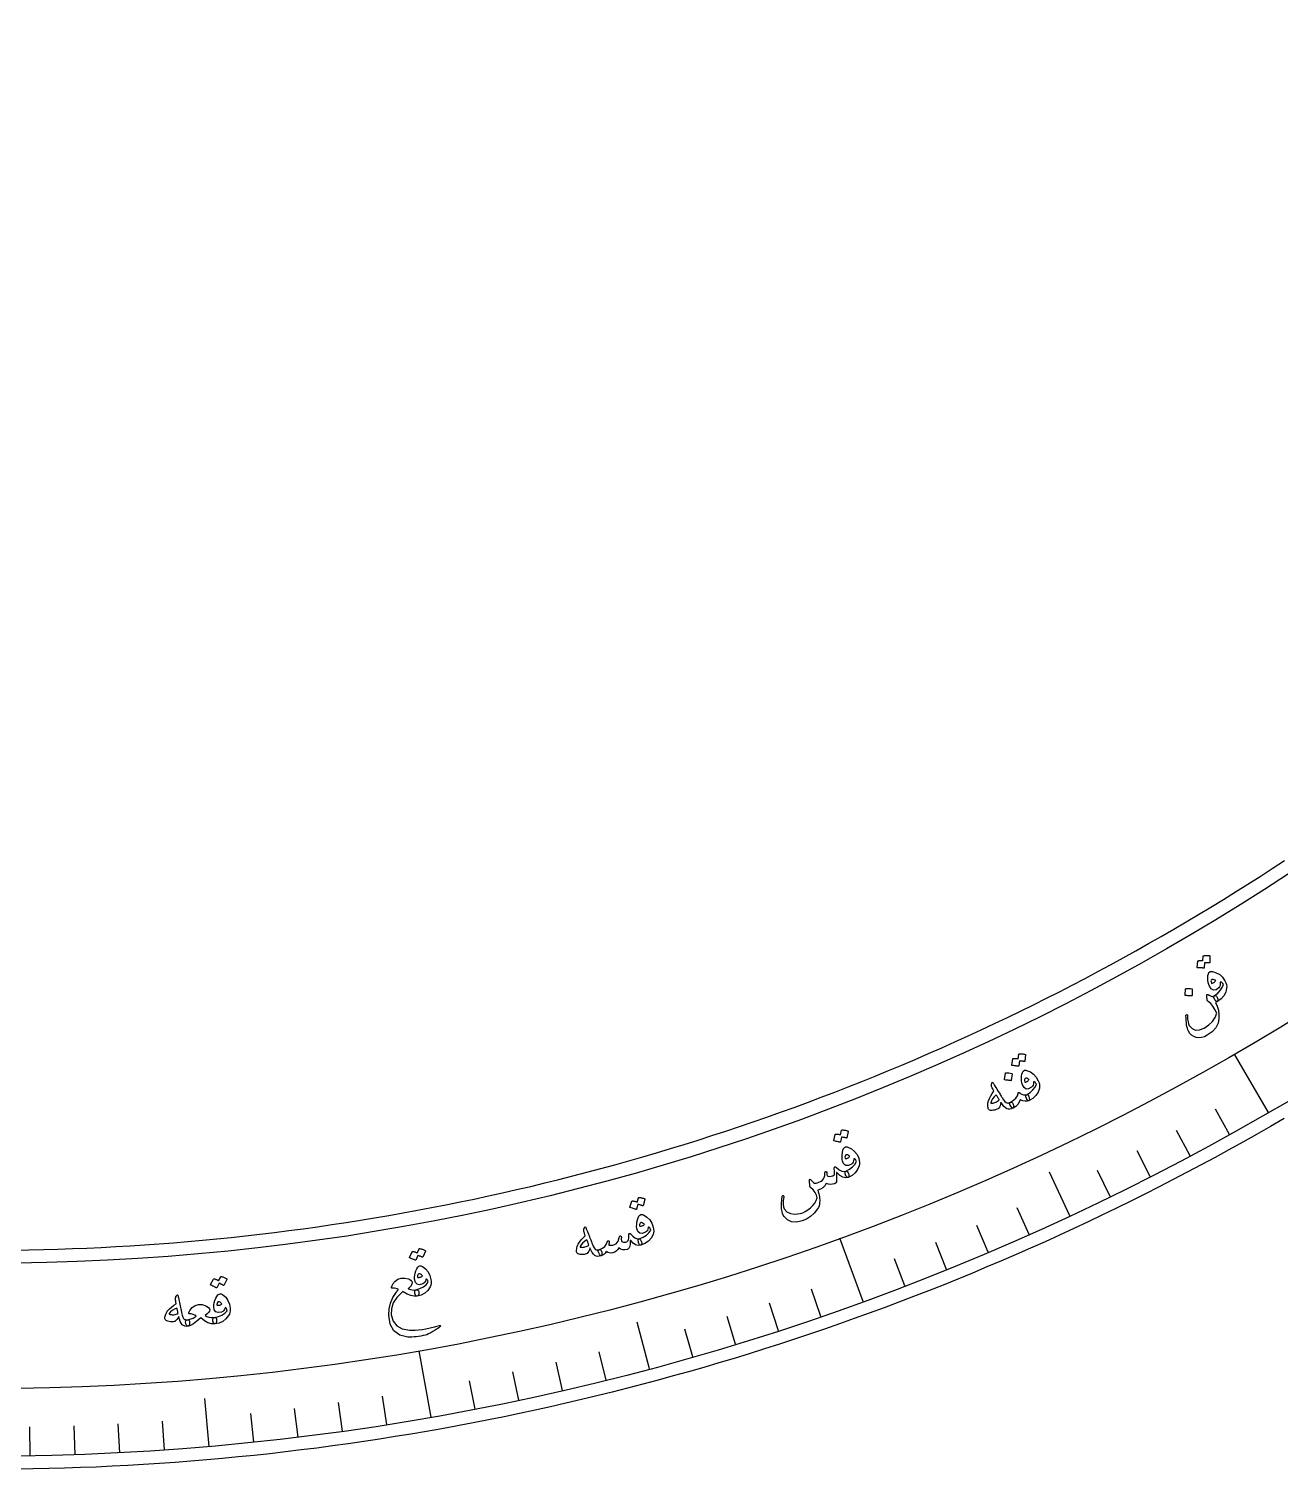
# Model space of a CAD drawing. Header units: millimetres. Extents: x -150 to 150, y -150 to 184.
# Drawn here: x 2.5 to 75.3, y -150 to -66.2 of the extents above; entities that cross this region are included whole.
import ezdxf

# ---------------------------------------------------------------- set-up
doc = ezdxf.new("R2010")
doc.units = ezdxf.units.MM
for name, color, linetype in [('CUT_INNER', 6, 'Continuous'), ('CUT_OUTER', 1, 'Continuous'), ('ENGRAVE', 7, 'Continuous'), ('ENGRAVE_FINE', 8, 'Continuous'), ('TEXT', 5, 'Continuous')]:
    doc.layers.add(name, color=color, linetype=linetype)

msp = doc.modelspace()

# ---------------------------------------------------------------- linework, layer by layer
at = {"layer": 'CUT_INNER'}
msp.add_lwpolyline([(1.6843, -137.2397), (2.5263, -137.2267), (3.3683, -137.2087), (4.2101, -137.1854), (5.0518, -137.157), (5.8933, -137.1234), (6.7345, -137.0847), (7.5755, -137.0408), (8.4163, -136.9917), (9.2567, -136.9375), (10.0967, -136.8781), (10.9364, -136.8136), (11.7757, -136.7439), (12.6145, -136.6691), (13.4529, -136.5891), (14.2907, -136.504), (15.128, -136.4137), (15.9647, -136.3183), (16.8009, -136.2178), (17.6364, -136.1122), (18.4712, -136.0014), (19.3053, -135.8855), (20.1388, -135.7645), (20.9714, -135.6384), (21.8033, -135.5071), (22.6343, -135.3708), (23.4645, -135.2294), (24.2938, -135.0828), (25.1222, -134.9312), (25.9497, -134.7745), (26.7761, -134.6128), (27.6016, -134.446), (28.426, -134.2741), (29.2494, -134.0971), (30.0716, -133.9151), (30.8928, -133.7281), (31.7127, -133.536), (32.5315, -133.3389), (33.349, -133.1368), (34.1653, -132.9297), (34.9803, -132.7175), (35.794, -132.5004), (36.6063, -132.2783), (37.4173, -132.0512), (38.2268, -131.8191), (39.0349, -131.5821), (39.8416, -131.3401), (40.6467, -131.0931), (41.4503, -130.8413), (42.2524, -130.5845), (43.0528, -130.3227), (43.8517, -130.0561), (44.6488, -129.7846), (45.4443, -129.5082), (46.2381, -129.2269), (47.0302, -128.9408), (47.8205, -128.6498), (48.6089, -128.3539), (49.3956, -128.0533), (50.1804, -127.7478), (50.9633, -127.4375), (51.7443, -127.1224), (52.5233, -126.8025), (53.3004, -126.4778), (54.0754, -126.1484), (54.8484, -125.8142), (55.6194, -125.4753), (56.3882, -125.1317), (57.155, -124.7833), (57.9195, -124.4303), (58.6819, -124.0725), (59.4421, -123.7101), (60.2001, -123.3431), (60.9558, -122.9714), (61.7092, -122.595), (62.4602, -122.2141), (63.2089, -121.8285), (63.9553, -121.4384), (64.6992, -121.0437), (65.4407, -120.6444), (66.1797, -120.2406), (66.9163, -119.8323), (67.6503, -119.4194), (68.3817, -119.0021), (69.1106, -118.5803), (69.8369, -118.154), (70.5606, -117.7233), (71.2816, -117.2881), (71.9999, -116.8485), (72.7155, -116.4045), (73.4284, -115.9562), (74.1385, -115.5034), (74.8459, -115.0463), (75.5504, -114.5849)], dxfattribs=at)
at = {"layer": 'CUT_OUTER'}
msp.add_lwpolyline([(75.5308, -129.5959), (74.7342, -130.0569), (73.9347, -130.513), (73.1325, -130.9642), (72.3276, -131.4105), (71.5199, -131.8518), (70.7095, -132.2882), (69.8965, -132.7196), (69.0808, -133.1459), (68.2625, -133.5673), (67.4417, -133.9836), (66.6183, -134.3949), (65.7924, -134.8012), (64.9641, -135.2023), (64.1333, -135.5984), (63.3, -135.9894), (62.4644, -136.3752), (61.6265, -136.7559), (60.7862, -137.1315), (59.9436, -137.5019), (59.0988, -137.8671), (58.2518, -138.2271), (57.4025, -138.5819), (56.5511, -138.9315), (55.6976, -139.2759), (54.8419, -139.615), (53.9843, -139.9489), (53.1245, -140.2775), (52.2628, -140.6009), (51.3991, -140.9189), (50.5335, -141.2316), (49.6659, -141.539), (48.7965, -141.8411), (47.9253, -142.1378), (47.0523, -142.4292), (46.1774, -142.7153), (45.3009, -142.9959), (44.4226, -143.2712), (43.5427, -143.5411), (42.6611, -143.8055), (41.778, -144.0646), (40.8932, -144.3182), (40.0069, -144.5664), (39.1191, -144.8092), (38.2298, -145.0465), (37.3391, -145.2783), (36.447, -145.5047), (35.5535, -145.7256), (34.6587, -145.941), (33.7626, -146.1509), (32.8652, -146.3553), (31.9665, -146.5542), (31.0667, -146.7476), (30.1657, -146.9355), (29.2635, -147.1178), (28.3603, -147.2946), (27.456, -147.4658), (26.5506, -147.6315), (25.6443, -147.7916), (24.737, -147.9462), (23.8287, -148.0952), (22.9196, -148.2386), (22.0096, -148.3765), (21.0987, -148.5087), (20.1871, -148.6354), (19.2747, -148.7565), (18.3616, -148.8719), (17.4478, -148.9818), (16.5333, -149.086), (15.6182, -149.1847), (14.7026, -149.2777), (13.7863, -149.3651), (12.8696, -149.4469), (11.9524, -149.523), (11.0347, -149.5936), (10.1166, -149.6585), (9.1981, -149.7177), (8.2793, -149.7713), (7.3602, -149.8193), (6.4407, -149.8617), (5.5211, -149.8984), (4.6012, -149.9294), (3.6812, -149.9548), (2.761, -149.9746), (1.8407, -149.9887)], dxfattribs=at)
at = {"layer": 'ENGRAVE'}
for points in [[(74.6175, -129.2413), (72.654, -125.8404)], [(63.0694, -135.2528), (61.884, -132.7106)], [(51.0414, -140.235), (49.6983, -136.5449)], [(38.6249, -144.1499), (37.8989, -141.4405)], [(25.9144, -146.9678), (25.2325, -143.1004)], [(13.0067, -148.6671), (12.7622, -145.8728)]]:
    msp.add_lwpolyline(points, dxfattribs=at)
for radius in [149.235, 145.308, 138.015]:
    msp.add_circle((0, 0), radius, dxfattribs=at)
at = {"layer": 'ENGRAVE_FINE'}
for points in [[(72.3506, -130.5239), (71.5346, -129.0519)], [(70.0616, -131.7667), (69.2715, -130.2807)], [(67.7513, -132.9694), (66.9872, -131.4698)], [(65.4203, -134.1315), (64.6825, -132.6189)], [(60.6993, -136.333), (60.0148, -134.7955)], [(58.3108, -137.3715), (57.6532, -135.8223)], [(55.9044, -138.3683), (55.274, -136.8078)], [(53.481, -139.3229), (52.8779, -137.7517)], [(48.5862, -141.1045), (48.0382, -139.5132)], [(46.1162, -141.9309), (45.5961, -140.3303)], [(43.6321, -142.7141), (43.14, -141.1047)], [(41.1347, -143.4539), (40.6708, -141.8361)], [(36.1032, -144.8021), (35.6961, -143.1691)], [(33.5706, -145.4101), (33.192, -143.7703)], [(28.4754, -146.4931), (28.1542, -144.8411)], [(31.0277, -145.9739), (30.6778, -144.3276)], [(23.3455, -147.3977), (23.0822, -145.7354)], [(18.1872, -148.1226), (17.9821, -146.4522)], [(20.7695, -147.7827), (20.5353, -146.116)], [(7.8104, -149.0305), (7.7223, -147.3498)], [(10.4101, -148.8715), (10.2927, -147.1926)], [(15.5993, -148.4175), (15.4234, -146.7437)], [(2.6045, -149.2123), (2.5751, -147.5295)], [(5.2082, -149.1441), (5.1495, -147.4621)]]:
    msp.add_lwpolyline(points, dxfattribs=at)
at = {"layer": 'TEXT'}
for points in [[(70.8314, -120.1426), (70.8332, -120.1354), (70.8378, -120.1291), (70.8453, -120.1234), (70.8556, -120.1185), (70.8986, -120.1112), (70.9412, -120.1058), (70.9835, -120.1024), (71.0255, -120.101), (71.0676, -120.1017), (71.1101, -120.1046), (71.1529, -120.1097), (71.1962, -120.117), (71.2062, -120.1211), (71.2133, -120.1275), (71.2176, -120.1363), (71.219, -120.1473), (71.21, -120.5231), (71.2075, -120.5295), (71.2005, -120.5336), (71.1892, -120.5354), (71.1736, -120.5349), (71.1618, -120.5329), (71.1437, -120.5313), (71.1192, -120.5301), (71.0883, -120.5293), (71.0506, -120.5288), (71.0059, -120.5285), (70.9541, -120.5284), (70.8952, -120.5286), (70.8845, -120.8219), (70.882, -120.8322), (70.8749, -120.8385), (70.8631, -120.8409), (70.8465, -120.8393), (70.8322, -120.838), (70.8099, -120.8365), (70.7797, -120.8347), (70.7415, -120.8328), (70.695, -120.8309), (70.6396, -120.8292), (70.5754, -120.8279), (70.5023, -120.8268), (70.4935, -120.8246), (70.4879, -120.8206), (70.4854, -120.8148), (70.486, -120.8072), (70.5069, -120.4402), (70.5087, -120.4331), (70.5134, -120.4267), (70.5209, -120.4211), (70.5313, -120.4163), (70.5669, -120.4086), (70.6027, -120.403), (70.6384, -120.3995), (70.6742, -120.3981), (70.7099, -120.3986), (70.7454, -120.4007), (70.7807, -120.4044), (70.8157, -120.4098)], [(71.2129, -121.0523), (71.2397, -121.0414), (71.2735, -121.0361), (71.3142, -121.0365), (71.3619, -121.0424), (71.591, -121.11), (71.7889, -121.2214), (71.9555, -121.3768), (72.0906, -121.5765), (72.1435, -121.6909), (72.1781, -121.8002), (72.1944, -121.9046), (72.1924, -122.0039), (72.135, -122.2403), (72.0278, -122.448), (71.8709, -122.6268), (71.6644, -122.7764), (71.6392, -122.7841), (71.6112, -122.7795), (71.5803, -122.7626), (71.5465, -122.7335), (71.5301, -122.716), (71.515, -122.6972), (71.5013, -122.677), (71.4888, -122.6554), (71.4777, -122.6334), (71.4677, -122.6119), (71.459, -122.5909), (71.4515, -122.5704), (71.4425, -122.5325), (71.4432, -122.4999), (71.4538, -122.4725), (71.474, -122.4504), (71.6702, -122.2973), (71.8237, -122.1361), (71.9343, -121.9669), (72.0023, -121.7897), (71.9662, -121.7426), (71.9348, -121.7066), (71.9083, -121.6817), (71.8865, -121.6681), (71.8643, -121.6584), (71.8465, -121.654), (71.8331, -121.6549), (71.824, -121.6612), (71.8188, -121.6673), (71.8155, -121.6735), (71.814, -121.6798), (71.8145, -121.6863), (71.8218, -121.7782), (71.8114, -121.8586), (71.7832, -121.9275), (71.7372, -121.985), (71.5728, -122.0995), (71.4269, -122.122), (71.2998, -122.0526), (71.1915, -121.8915), (71.1499, -121.7871), (71.1205, -121.6706), (71.1035, -121.542), (71.0986, -121.4015), (71.1056, -121.274), (71.1269, -121.1734), (71.1627, -121.0995), (71.2129, -121.0523)], [(69.7996, -122.0563), (69.8015, -122.0492), (69.8063, -122.0428), (69.8139, -122.0373), (69.8244, -122.0325), (69.9112, -122.0209), (69.9976, -122.0179), (70.0836, -122.0235), (70.1692, -122.0379), (70.179, -122.0419), (70.1857, -122.0477), (70.1892, -122.0554), (70.1895, -122.0649), (70.1778, -122.4393), (70.1752, -122.4495), (70.1679, -122.4558), (70.156, -122.4581), (70.1394, -122.4564), (70.125, -122.455), (70.1026, -122.4533), (70.0722, -122.4514), (70.0339, -122.4491), (69.9871, -122.4469), (69.9314, -122.4449), (69.8669, -122.4431), (69.7935, -122.4415), (69.7831, -122.4402), (69.7763, -122.4368), (69.7732, -122.4313), (69.7737, -122.4238)], [(71.3237, -121.5127), (71.2938, -121.5439), (71.2814, -121.5873), (71.2865, -121.643), (71.309, -121.711), (71.3148, -121.7203), (71.3194, -121.7267), (71.323, -121.7301), (71.3253, -121.7306), (71.3669, -121.7181), (71.4064, -121.7013), (71.4441, -121.6801), (71.4798, -121.6546), (71.5088, -121.6281), (71.5301, -121.6018), (71.5437, -121.5759), (71.5495, -121.5503), (71.4748, -121.5161), (71.4122, -121.4984), (71.3619, -121.4973), (71.3237, -121.5127)], [(71.0319, -122.4261), (71.0322, -122.3993), (71.0405, -122.3823), (71.057, -122.3752), (71.0816, -122.3779), (71.0974, -122.3826), (71.1162, -122.3893), (71.1379, -122.3979), (71.1625, -122.4085), (71.1898, -122.4208), (71.2193, -122.4349), (71.251, -122.4508), (71.2849, -122.4683), (71.3281, -122.4835), (71.374, -122.4856), (71.4227, -122.4746), (71.474, -122.4504), (71.5109, -122.4352), (71.5451, -122.4344), (71.5767, -122.4478), (71.6057, -122.4755), (71.6292, -122.51), (71.6487, -122.5512), (71.6641, -122.5989), (71.6755, -122.6534), (71.6815, -122.7008), (71.6817, -122.7372), (71.676, -122.7624), (71.6644, -122.7764), (71.5514, -122.8423), (71.6481, -123.0645), (71.713, -123.2943), (71.746, -123.5317), (71.7469, -123.7768), (71.6907, -124.0528), (71.5577, -124.3075), (71.3478, -124.5405), (71.0611, -124.7514), (70.8984, -124.8343), (70.7374, -124.8822), (70.5781, -124.8952), (70.4207, -124.8733), (70.2765, -124.82), (70.1534, -124.7409), (70.0513, -124.6362), (69.9702, -124.5059), (69.9371, -124.4289), (69.9087, -124.3413), (69.8848, -124.243), (69.8654, -124.134), (69.8502, -124.0146), (69.8385, -123.885), (69.8303, -123.7452), (69.8257, -123.5953), (69.8262, -123.5824), (69.8292, -123.5716), (69.8347, -123.5631), (69.8427, -123.5568), (69.8551, -123.551), (69.8667, -123.548), (69.8775, -123.5479), (69.8876, -123.5507), (69.8984, -123.5575), (69.9059, -123.5681), (69.91, -123.5823), (69.9108, -123.6002), (69.9232, -123.8043), (69.9441, -123.9681), (69.9737, -124.0914), (70.0119, -124.1743), (70.1786, -124.3611), (70.3791, -124.4499), (70.6134, -124.4404), (70.8811, -124.3325), (71.1574, -124.1489), (71.3716, -123.9439), (71.5237, -123.7178), (71.6136, -123.4709), (71.5107, -123.2496), (71.3942, -123.0611), (71.2644, -122.9051), (71.1214, -122.7816), (71.0987, -122.7641), (71.0822, -122.7497), (71.0718, -122.7385), (71.0674, -122.7304)], [(60.1057, -125.8516), (60.1081, -125.8447), (60.1132, -125.8387), (60.1212, -125.8338), (60.1319, -125.8298), (60.1753, -125.8262), (60.2183, -125.8245), (60.2607, -125.8248), (60.3027, -125.8271), (60.3446, -125.8315), (60.3866, -125.8381), (60.4289, -125.8469), (60.4714, -125.8579), (60.4809, -125.8629), (60.4875, -125.8699), (60.491, -125.879), (60.4914, -125.8901), (60.4498, -126.2637), (60.4467, -126.2698), (60.4394, -126.2733), (60.428, -126.2741), (60.4124, -126.2723), (60.4009, -126.2692), (60.383, -126.266), (60.3586, -126.2627), (60.3279, -126.2592), (60.2905, -126.2554), (60.2459, -126.2513), (60.1943, -126.2467), (60.1356, -126.2417), (60.0994, -126.533), (60.0961, -126.543), (60.0885, -126.5487), (60.0764, -126.55), (60.0601, -126.5471), (60.0459, -126.5445), (60.0239, -126.541), (59.9939, -126.5367), (59.9561, -126.5314), (59.9099, -126.5254), (59.8548, -126.519), (59.791, -126.512), (59.7183, -126.5046), (59.7098, -126.5017), (59.7045, -126.4972), (59.7025, -126.4912), (59.7038, -126.4836), (59.7565, -126.1199), (59.7589, -126.113), (59.7641, -126.107), (59.7721, -126.1021), (59.7829, -126.0982), (59.8191, -126.0936), (59.8552, -126.0911), (59.8911, -126.0908), (59.9269, -126.0925), (59.9624, -126.0961), (59.9976, -126.1013), (60.0324, -126.1081), (60.0668, -126.1165)], [(59.3216, -126.9597), (59.3241, -126.9528), (59.3293, -126.9469), (59.3374, -126.942), (59.3482, -126.9381), (59.4354, -126.9337), (59.5215, -126.938), (59.6065, -126.9508), (59.6904, -126.9722), (59.6999, -126.977), (59.706, -126.9834), (59.7089, -126.9913), (59.7085, -127.0008), (59.6666, -127.3727), (59.6632, -127.3827), (59.6554, -127.3883), (59.6434, -127.3896), (59.627, -127.3866), (59.6128, -127.384), (59.5907, -127.3804), (59.5607, -127.3759), (59.5227, -127.3705), (59.4764, -127.3644), (59.4212, -127.3577), (59.3572, -127.3505), (59.2843, -127.3428), (59.2741, -127.3406), (59.2677, -127.3367), (59.265, -127.331), (59.2662, -127.3235)], [(60.4065, -126.7911), (60.4342, -126.7826), (60.4683, -126.7802), (60.5089, -126.7841), (60.5558, -126.7942), (60.7782, -126.8815), (60.9656, -127.0097), (61.1181, -127.1791), (61.2353, -127.3898), (61.278, -127.5083), (61.303, -127.6202), (61.3101, -127.7256), (61.2995, -127.8243), (61.2218, -128.0548), (61.0969, -128.2524), (60.925, -128.4169), (60.7062, -128.548), (60.6805, -128.5535), (60.653, -128.5464), (60.6237, -128.5269), (60.5926, -128.4949), (60.5778, -128.4761), (60.5644, -128.4561), (60.5524, -128.4347), (60.5419, -128.4122), (60.5327, -128.3892), (60.5247, -128.3669), (60.5178, -128.3453), (60.5121, -128.3242), (60.5064, -128.2857), (60.51, -128.2533), (60.5229, -128.2269), (60.545, -128.2066), (60.7538, -128.0712), (60.9207, -127.924), (61.0457, -127.765), (61.1288, -127.5944), (61.0969, -127.5443), (61.0688, -127.5057), (61.0445, -127.4787), (61.024, -127.4632), (61.0028, -127.4516), (60.9854, -127.4456), (60.9719, -127.4454), (60.9623, -127.4509), (60.9566, -127.4565), (60.9528, -127.4624), (60.9508, -127.4686), (60.9507, -127.475), (60.95, -127.5672), (60.9326, -127.6464), (60.8985, -127.7126), (60.8477, -127.7659), (60.674, -127.8656), (60.5267, -127.8753), (60.4061, -127.7952), (60.3122, -127.6253), (60.2798, -127.5176), (60.2607, -127.399), (60.2549, -127.2695), (60.2623, -127.129), (60.2804, -127.0027), (60.3104, -126.9042), (60.3524, -126.8337), (60.4065, -126.7911)], [(60.4768, -127.2594), (60.4444, -127.2879), (60.4282, -127.3301), (60.4284, -127.386), (60.445, -127.4556), (60.4499, -127.4655), (60.454, -127.4723), (60.4572, -127.476), (60.4595, -127.4766), (60.502, -127.4678), (60.5429, -127.4545), (60.5822, -127.4366), (60.62, -127.4143), (60.6512, -127.3904), (60.6747, -127.3662), (60.6905, -127.3415), (60.6986, -127.3165), (60.6271, -127.2759), (60.5663, -127.2528), (60.5162, -127.2473), (60.4768, -127.2594)], [(58.5345, -127.5277), (58.5458, -127.4936), (58.562, -127.4827), (58.5831, -127.495), (58.6091, -127.5304), (58.6225, -127.5527), (58.6415, -127.5835), (58.6662, -127.6227), (58.6963, -127.6703), (58.7321, -127.7269), (58.7734, -127.793), (58.8203, -127.8687), (58.8728, -127.954), (58.9244, -128.0377), (58.9706, -128.1127), (59.0113, -128.179), (59.0466, -128.2365), (59.0763, -128.285), (59.1003, -128.3243), (59.1186, -128.3544), (59.1313, -128.3753), (59.2147, -128.5052), (59.2926, -128.6001), (59.3648, -128.66), (59.4314, -128.685), (59.4716, -128.6881), (59.5156, -128.6819), (59.5635, -128.6664), (59.6152, -128.6416), (59.6483, -128.6323), (59.6789, -128.6363), (59.7069, -128.6537), (59.7324, -128.6843), (59.7553, -128.7249), (59.7736, -128.7681), (59.7874, -128.814), (59.7966, -128.8627), (59.7997, -128.9063), (59.797, -128.9411), (59.7884, -128.967), (59.7739, -128.9841), (59.6733, -129.0296), (59.5785, -129.0514), (59.4897, -129.0497), (59.407, -129.0243), (59.3223, -128.97), (59.2351, -128.8875), (59.1454, -128.7766), (59.0532, -128.6375), (59.0411, -128.7535), (59.019, -128.8504), (58.987, -128.9282), (58.945, -128.9869), (58.9042, -129.0197), (58.8519, -129.049), (58.7883, -129.0749), (58.7132, -129.0972), (58.6311, -129.1144), (58.5598, -129.1231), (58.4991, -129.1236), (58.449, -129.1157), (58.4038, -129.0985), (58.3684, -129.0751), (58.3429, -129.0455), (58.3272, -129.0097), (58.316, -128.9612), (58.3088, -128.9052), (58.3057, -128.8416), (58.3065, -128.7704), (58.3104, -128.6976), (58.3158, -128.6384), (58.3228, -128.5929), (58.3313, -128.5611), (58.3942, -128.4185), (58.469, -128.2773), (58.5557, -128.1374), (58.6543, -127.9989), (58.6158, -127.928), (58.5833, -127.8665), (58.5568, -127.8143), (58.5363, -127.7715), (58.5218, -127.7342), (58.5134, -127.6989), (58.5109, -127.6654), (58.5145, -127.6338)], [(60.545, -128.2066), (60.5798, -128.202), (60.6067, -128.2018), (60.6258, -128.2058), (60.637, -128.2142), (60.6479, -128.2299), (60.6587, -128.2503), (60.6695, -128.2754), (60.6801, -128.3052), (60.7087, -128.4033), (60.7226, -128.4765), (60.7218, -128.5247), (60.7062, -128.548), (60.5964, -128.5821), (60.473, -128.5872), (60.3359, -128.5632), (60.1854, -128.5101), (60.1306, -128.649), (60.0438, -128.7743), (59.9249, -128.886), (59.7739, -128.9841), (59.7548, -128.9887), (59.7358, -128.9845), (59.7167, -128.9716), (59.6977, -128.9501), (59.5932, -128.8043), (59.5816, -128.788), (59.5741, -128.7681), (59.5707, -128.7445), (59.5714, -128.7173), (59.5762, -128.6943), (59.585, -128.6741), (59.598, -128.6565), (59.6152, -128.6416), (59.7946, -128.5236), (59.9289, -128.3985), (60.018, -128.2666), (60.062, -128.1278), (60.0663, -128.1096), (60.0742, -128.0944), (60.0857, -128.082), (60.101, -128.0725), (60.117, -128.0676), (60.1307, -128.069), (60.1421, -128.0767), (60.1512, -128.0906), (60.1584, -128.1046), (60.1656, -128.1163), (60.1729, -128.1256), (60.1802, -128.1326), (60.2802, -128.1792), (60.3743, -128.2071), (60.4626, -128.2162), (60.545, -128.2066)], [(58.7875, -128.2193), (58.6713, -128.3299), (58.5808, -128.4419), (58.5162, -128.5552), (58.4774, -128.6699), (58.4774, -128.6831), (58.4822, -128.6931), (58.4918, -128.6996), (58.5062, -128.7029), (58.5538, -128.7018), (58.6029, -128.6951), (58.6535, -128.6829), (58.7057, -128.665), (58.7592, -128.6416), (58.8143, -128.6125), (58.8708, -128.5779), (58.9288, -128.5376), (58.9372, -128.53), (58.9449, -128.5198), (58.952, -128.507), (58.9585, -128.4917), (58.9419, -128.4615), (58.924, -128.4302), (58.9047, -128.3978), (58.884, -128.3643), (58.8619, -128.3297), (58.8385, -128.294), (58.8137, -128.2572), (58.7875, -128.2193)], [(49.7908, -130.2774), (49.7937, -130.2707), (49.7994, -130.2651), (49.8077, -130.2608), (49.8187, -130.2578), (49.8623, -130.2576), (49.9052, -130.2595), (49.9475, -130.2632), (49.9891, -130.2688), (50.0305, -130.2765), (50.0719, -130.2865), (50.1133, -130.2986), (50.1548, -130.313), (50.1639, -130.3188), (50.1699, -130.3263), (50.1726, -130.3357), (50.1722, -130.3468), (50.1006, -130.7158), (50.097, -130.7217), (50.0895, -130.7246), (50.0781, -130.7245), (50.0627, -130.7214), (50.0514, -130.7174), (50.0338, -130.7128), (50.0099, -130.7075), (49.9795, -130.7015), (49.9425, -130.6948), (49.8984, -130.6871), (49.8473, -130.6783), (49.7892, -130.6686), (49.7297, -130.9561), (49.7256, -130.9658), (49.7176, -130.9708), (49.7055, -130.9712), (49.6894, -130.9669), (49.6755, -130.9632), (49.6538, -130.958), (49.6243, -130.9512), (49.587, -130.9429), (49.5414, -130.9333), (49.4871, -130.9224), (49.424, -130.9104), (49.3521, -130.8971), (49.3439, -130.8935), (49.339, -130.8886), (49.3375, -130.8825), (49.3394, -130.875), (49.4212, -130.5168), (49.4242, -130.51), (49.4298, -130.5045), (49.4382, -130.5002), (49.4492, -130.4972), (49.4856, -130.4956), (49.5218, -130.496), (49.5576, -130.4985), (49.5932, -130.5031), (49.6283, -130.5095), (49.6629, -130.5175), (49.6971, -130.5271), (49.7307, -130.5383)], [(50.0151, -131.238), (50.0434, -131.2317), (50.0776, -131.2322), (50.1177, -131.2393), (50.1637, -131.2532), (50.3783, -131.358), (50.5548, -131.5009), (50.6931, -131.6819), (50.7931, -131.9014), (50.8261, -132.023), (50.842, -132.1365), (50.8406, -132.2421), (50.8221, -132.3397), (50.7261, -132.5632), (50.5858, -132.7501), (50.4012, -132.9002), (50.1726, -133.0133), (50.1465, -133.0167), (50.1196, -133.0075), (50.092, -132.9857), (50.0636, -132.9513), (50.0503, -132.9314), (50.0385, -132.9103), (50.0284, -132.8881), (50.0197, -132.8647), (50.0124, -132.8411), (50.0062, -132.8183), (50.001, -132.7961), (49.997, -132.7746), (49.9945, -132.7358), (50.0007, -132.7038), (50.0156, -132.6785), (50.0393, -132.6601), (50.2583, -132.5419), (50.4365, -132.4086), (50.5738, -132.2602), (50.6704, -132.0969), (50.6426, -132.0443), (50.6178, -132.0036), (50.5957, -131.9747), (50.5766, -131.9576), (50.5563, -131.9443), (50.5395, -131.937), (50.5261, -131.9357), (50.5161, -131.9403), (50.5099, -131.9455), (50.5056, -131.9511), (50.5031, -131.9571), (50.5025, -131.9635), (50.4944, -132.0553), (50.4707, -132.1329), (50.4314, -132.1961), (50.3765, -132.2451), (50.1953, -132.3306), (50.0477, -132.3284), (49.9339, -132.2388), (49.854, -132.0619), (49.8304, -131.952), (49.8209, -131.8322), (49.8255, -131.7027), (49.8442, -131.5633), (49.8723, -131.4388), (49.9101, -131.3431), (49.9577, -131.2762), (50.0151, -131.238)], [(50.0475, -131.7105), (50.0129, -131.7363), (49.9934, -131.777), (49.9891, -131.8328), (50, -131.9035), (50.0041, -131.9137), (50.0077, -131.9208), (50.0105, -131.9247), (50.0128, -131.9256), (50.0558, -131.9202), (50.0977, -131.9102), (50.1383, -131.8956), (50.1778, -131.8764), (50.2108, -131.8551), (50.2362, -131.8328), (50.2539, -131.8095), (50.264, -131.7852), (50.196, -131.739), (50.1372, -131.7111), (50.0878, -131.7016), (50.0475, -131.7105)], [(49.3595, -132.4983), (49.3597, -132.4755), (49.3646, -132.4549), (49.3742, -132.4365), (49.3886, -132.4202), (49.4105, -132.4079), (49.4366, -132.4079), (49.4667, -132.4205), (49.501, -132.4455), (49.6587, -132.5704), (49.801, -132.6478), (49.9279, -132.6777), (50.0393, -132.6601), (50.0936, -132.6536), (50.14, -132.6826), (50.1785, -132.7471), (50.209, -132.8471), (50.2182, -132.9104), (50.2152, -132.9591), (50.2, -132.9935), (50.1726, -133.0133), (50.0227, -133.0381), (49.8654, -133.0022), (49.7008, -132.9057), (49.529, -132.7485), (49.5143, -132.7341), (49.5038, -132.7321), (49.4973, -132.7426), (49.495, -132.7656), (49.5029, -132.9278), (49.5066, -133.059), (49.506, -133.1594), (49.5011, -133.2289), (49.4902, -133.2819), (49.4682, -133.325), (49.4352, -133.3582), (49.3913, -133.3815), (49.2749, -133.4136), (49.154, -133.4211), (49.0285, -133.4038), (48.8986, -133.3618), (48.821, -133.5025), (48.7128, -133.6151), (48.574, -133.6997), (48.4047, -133.756), (48.4367, -133.8616), (48.4636, -133.9623), (48.4854, -134.0581), (48.502, -134.1491), (48.5135, -134.2356), (48.5201, -134.3177), (48.5217, -134.3954), (48.5183, -134.4688), (48.5061, -134.5694), (48.4812, -134.6662), (48.4435, -134.7591), (48.3931, -134.8483), (48.2071, -135.0875), (47.9952, -135.2843), (47.7577, -135.4384), (47.4947, -135.5497), (47.1717, -135.615), (46.8895, -135.5927), (46.6486, -135.483), (46.449, -135.2863), (46.4028, -135.2088), (46.364, -135.1104), (46.3326, -134.9911), (46.3085, -134.8511), (46.2953, -134.6923), (46.2964, -134.517), (46.3118, -134.325), (46.3412, -134.1166), (46.3452, -134.1016), (46.3509, -134.0899), (46.3583, -134.0815), (46.3674, -134.0764), (46.3808, -134.0732), (46.393, -134.0731), (46.4041, -134.0762), (46.4141, -134.0825), (46.4221, -134.0911), (46.4272, -134.1012), (46.4296, -134.1129), (46.4292, -134.1261), (46.3974, -134.3754), (46.39, -134.5779), (46.4071, -134.7337), (46.4488, -134.8427), (46.6074, -135.0183), (46.8165, -135.1218), (47.0762, -135.1532), (47.3864, -135.112), (47.5313, -135.0672), (47.6784, -134.9981), (47.8276, -134.9047), (47.9787, -134.787), (48.123, -134.6498), (48.2371, -134.5076), (48.321, -134.3604), (48.3749, -134.2084), (48.3421, -134.0435), (48.2673, -133.8882), (48.1506, -133.7424), (47.9921, -133.606), (47.9754, -133.59), (47.9634, -133.5729), (47.956, -133.5546), (47.9532, -133.5353), (47.9265, -133.1749), (47.9286, -133.1407), (47.9385, -133.1215), (47.956, -133.1175), (47.9811, -133.1285), (48.0236, -133.1672), (48.0668, -133.2113), (48.1109, -133.2606), (48.1557, -133.3152), (48.2161, -133.3539), (48.3107, -133.354), (48.4394, -133.3154), (48.6021, -133.238), (48.6839, -133.1788), (48.7468, -133.1036), (48.7908, -133.0123), (48.8161, -132.905), (48.8193, -132.89), (48.8217, -132.8745), (48.8233, -132.8584), (48.8242, -132.8417), (48.8246, -132.8247), (48.8249, -132.8073), (48.8252, -132.7898), (48.8254, -132.772), (48.8266, -132.738), (48.8312, -132.7118), (48.8391, -132.6932), (48.8505, -132.6823), (48.8622, -132.6777), (48.8752, -132.6765), (48.8895, -132.6788), (48.905, -132.6846), (48.9187, -132.6915), (48.9291, -132.7014), (48.936, -132.7142), (48.9396, -132.7299), (48.9423, -132.8586), (48.9501, -132.8951), (48.9658, -132.9226), (48.9894, -132.941), (49.0209, -132.9504), (49.1115, -132.9569), (49.1977, -132.9465), (49.2793, -132.9194), (49.3563, -132.8754), (49.3741, -132.8403), (49.3806, -132.7657), (49.3757, -132.6517), (49.3595, -132.4983)], [(37.9841, -134.1959), (37.9877, -134.1894), (37.9938, -134.1844), (38.0025, -134.1809), (38.0137, -134.1788), (38.0571, -134.1825), (38.0997, -134.1882), (38.1415, -134.1957), (38.1825, -134.205), (38.223, -134.2164), (38.2633, -134.2299), (38.3035, -134.2458), (38.3435, -134.2638), (38.3521, -134.2703), (38.3574, -134.2784), (38.3593, -134.2879), (38.3579, -134.2989), (38.2537, -134.6601), (38.2496, -134.6657), (38.2418, -134.6679), (38.2305, -134.6667), (38.2154, -134.6623), (38.2046, -134.6573), (38.1874, -134.6511), (38.164, -134.6437), (38.1343, -134.6351), (38.0981, -134.6251), (38.0549, -134.6135), (38.0048, -134.6002), (37.9478, -134.5854), (37.8629, -134.8664), (37.8579, -134.8757), (37.8494, -134.88), (37.8374, -134.8793), (37.8217, -134.8736), (37.8082, -134.8687), (37.7871, -134.8615), (37.7583, -134.8522), (37.7219, -134.8406), (37.6773, -134.8269), (37.6242, -134.8112), (37.5624, -134.7936), (37.492, -134.774), (37.4841, -134.7697), (37.4797, -134.7644), (37.4787, -134.7581), (37.4813, -134.7509), (37.5947, -134.4013), (37.5983, -134.3949), (37.6044, -134.3899), (37.6131, -134.3864), (37.6243, -134.3843), (37.6608, -134.386), (37.6968, -134.3896), (37.7322, -134.3953), (37.7672, -134.4031), (37.8016, -134.4126), (37.8354, -134.4236), (37.8686, -134.4362), (37.9011, -134.4504)], [(38.122, -135.1727), (38.1507, -135.1689), (38.1847, -135.1724), (38.224, -135.1831), (38.2686, -135.201), (38.4731, -135.3245), (38.6361, -135.4825), (38.7578, -135.6752), (38.8377, -135.9027), (38.8598, -136.0267), (38.8655, -136.1413), (38.8548, -136.2463), (38.8276, -136.3418), (38.7121, -136.5559), (38.5556, -136.7296), (38.3584, -136.8626), (38.1206, -136.9549), (38.0944, -136.956), (38.0684, -136.9444), (38.0428, -136.9202), (38.0176, -136.8834), (38.0061, -136.8624), (37.9963, -136.8404), (37.9882, -136.8173), (37.9816, -136.7933), (37.9764, -136.7691), (37.9723, -136.7458), (37.9691, -136.7233), (37.9671, -136.7015), (37.968, -136.6626), (37.977, -136.6313), (37.9942, -136.6075), (38.0194, -136.5912), (38.248, -136.493), (38.4374, -136.3761), (38.5874, -136.2405), (38.6981, -136.0864), (38.6752, -136.0316), (38.654, -135.9889), (38.6347, -135.9581), (38.6171, -135.9394), (38.5981, -135.9243), (38.582, -135.9156), (38.5687, -135.9131), (38.5584, -135.9168), (38.5518, -135.9214), (38.547, -135.9266), (38.544, -135.9323), (38.5428, -135.9387), (38.5265, -136.0294), (38.496, -136.1045), (38.4512, -136.164), (38.3922, -136.208), (38.2041, -136.2769), (38.0573, -136.2616), (37.952, -136.1622), (37.8881, -135.9789), (37.8744, -135.8673), (37.8756, -135.7472), (37.8918, -135.6185), (37.9228, -135.4814), (37.9619, -135.3599), (38.0081, -135.2679), (38.0614, -135.2055), (38.122, -135.1727)], [(38.1122, -135.6461), (38.0754, -135.6687), (38.0523, -135.7076), (38.0431, -135.7627), (38.0476, -135.8341), (38.0508, -135.8447), (38.0537, -135.852), (38.0563, -135.8562), (38.0584, -135.8572), (38.1018, -135.8557), (38.1443, -135.8495), (38.1861, -135.8386), (38.2271, -135.823), (38.2619, -135.8047), (38.2892, -135.7848), (38.3089, -135.7631), (38.3211, -135.7398), (38.2575, -135.6877), (38.2015, -135.6548), (38.1531, -135.6409), (38.1122, -135.6461)], [(34.8473, -135.9237), (34.8645, -135.8923), (34.8824, -135.8844), (34.9009, -135.9002), (34.9202, -135.9397), (34.9294, -135.9641), (34.9427, -135.9978), (34.9599, -136.0407), (34.9811, -136.093), (35.0062, -136.155), (35.0351, -136.2274), (35.0677, -136.3103), (35.1041, -136.4035), (35.14, -136.4951), (35.172, -136.5772), (35.2003, -136.6496), (35.2247, -136.7125), (35.2453, -136.7656), (35.2619, -136.8085), (35.2746, -136.8414), (35.2833, -136.8642), (35.3423, -137.0069), (35.402, -137.1141), (35.4623, -137.186), (35.5233, -137.2225), (35.5624, -137.2327), (35.6068, -137.2345), (35.6567, -137.2277), (35.712, -137.2125), (35.7462, -137.2093), (35.7755, -137.2187), (35.8, -137.2408), (35.8197, -137.2755), (35.835, -137.3195), (35.8453, -137.3653), (35.8507, -137.4129), (35.851, -137.4624), (35.8463, -137.5059), (35.8374, -137.5397), (35.8243, -137.5637), (35.8071, -137.5779), (35.6999, -137.6047), (35.6028, -137.6093), (35.5157, -137.5917), (35.4388, -137.552), (35.3652, -137.4835), (35.2941, -137.3867), (35.2256, -137.2616), (35.1597, -137.1083), (35.1271, -137.2203), (35.0881, -137.3117), (35.0427, -137.3826), (34.991, -137.4328), (34.9449, -137.4578), (34.8883, -137.4773), (34.821, -137.4914), (34.7432, -137.5), (34.6594, -137.5022), (34.5876, -137.4981), (34.5278, -137.4877), (34.4799, -137.4711), (34.4384, -137.4461), (34.4078, -137.4167), (34.388, -137.383), (34.379, -137.345), (34.3766, -137.2953), (34.3795, -137.2389), (34.3878, -137.1758), (34.4013, -137.1059), (34.4181, -137.0349), (34.4339, -136.9776), (34.4489, -136.9341), (34.463, -136.9044), (34.5503, -136.7753), (34.6491, -136.6497), (34.7594, -136.5275), (34.8811, -136.4088), (34.8559, -136.3321), (34.8349, -136.2658), (34.8181, -136.2097), (34.8056, -136.1639), (34.798, -136.1247), (34.796, -136.0884), (34.7995, -136.0551), (34.8087, -136.0246)], [(36.1557, -136.7839), (36.1625, -136.7585), (36.1716, -136.7374), (36.1829, -136.7206), (36.1964, -136.708), (36.2112, -136.7006), (36.2265, -136.699), (36.2423, -136.7032), (36.2585, -136.7133), (36.2722, -136.7289), (36.2802, -136.7498), (36.2825, -136.7761), (36.2792, -136.8076), (36.2751, -136.8242), (36.2713, -136.8412), (36.2679, -136.8586), (36.2649, -136.8765), (36.2617, -136.8947), (36.2577, -136.9131), (36.253, -136.9317), (36.2475, -136.9505), (36.4903, -136.9482), (36.6739, -136.8728), (36.7981, -136.7246), (36.8628, -136.5038), (36.8692, -136.4784), (36.8774, -136.4575), (36.8873, -136.4409), (36.899, -136.4288), (36.9137, -136.421), (36.9288, -136.4186), (36.9442, -136.4215), (36.96, -136.4297), (36.9736, -136.4428), (36.9825, -136.4605), (36.9866, -136.4828), (36.986, -136.5096), (36.9815, -136.5752), (36.9815, -136.6292), (36.9859, -136.6718), (36.9948, -136.7028), (37.0208, -136.7433), (37.0601, -136.7709), (37.1129, -136.7857), (37.179, -136.7875), (37.2477, -136.7776), (37.3039, -136.7579), (37.3477, -136.7286), (37.379, -136.6896), (37.4003, -136.634), (37.414, -136.5549), (37.4202, -136.4524), (37.4188, -136.3263), (37.4194, -136.3109), (37.4263, -136.2982), (37.4393, -136.2881), (37.4584, -136.2806), (37.4792, -136.2771), (37.497, -136.2787), (37.512, -136.2855), (37.5239, -136.2974), (37.6486, -136.4417), (37.7735, -136.5386), (37.8984, -136.5881), (38.0234, -136.5901), (38.0503, -136.5935), (38.076, -136.6103), (38.1005, -136.6404), (38.1239, -136.684), (38.1453, -136.7322), (38.1598, -136.7774), (38.1675, -136.8197), (38.1683, -136.8589), (38.1645, -136.8962), (38.1559, -136.9244), (38.1427, -136.9436), (38.1247, -136.9538), (37.9623, -136.972), (37.8084, -136.9337), (37.6633, -136.8391), (37.5268, -136.6882), (37.52, -136.6803), (37.5144, -136.6786), (37.5099, -136.683), (37.5066, -136.6937), (37.5006, -136.8191), (37.4909, -136.9232), (37.4775, -137.0059), (37.4604, -137.0674), (37.4364, -137.1145), (37.4062, -137.1529), (37.3697, -137.1826), (37.3271, -137.2038), (37.1891, -137.2317), (37.0608, -137.2249), (36.9423, -137.1833), (36.8336, -137.1069), (36.7716, -137.2109), (36.694, -137.2941), (36.6009, -137.3564), (36.4924, -137.3977), (36.3825, -137.4163), (36.2812, -137.4114), (36.1884, -137.383), (36.1042, -137.3311), (36.0416, -137.4215), (35.9712, -137.4928), (35.893, -137.545), (35.8071, -137.5779), (35.7677, -137.57), (35.7271, -137.5261), (35.6854, -137.4462), (35.6426, -137.3303), (35.6375, -137.2929), (35.6473, -137.2608), (35.6722, -137.234), (35.712, -137.2125), (35.8881, -137.1357), (36.0208, -137.0386), (36.1099, -136.9213), (36.1557, -136.7839)], [(25.2203, -137.1687), (25.2244, -137.1626), (25.231, -137.1582), (25.24, -137.1555), (25.2513, -137.1545), (25.2942, -137.1623), (25.3361, -137.1719), (25.377, -137.1833), (25.4169, -137.1964), (25.4562, -137.2116), (25.4951, -137.2289), (25.5336, -137.2484), (25.5717, -137.2701), (25.5797, -137.2774), (25.5842, -137.2859), (25.5852, -137.2956), (25.5827, -137.3064), (25.4451, -137.6563), (25.4405, -137.6614), (25.4326, -137.6628), (25.4213, -137.6606), (25.4068, -137.6548), (25.3965, -137.6488), (25.38, -137.6411), (25.3574, -137.6315), (25.3286, -137.6202), (25.2934, -137.6068), (25.2515, -137.5911), (25.2029, -137.5733), (25.1475, -137.5531), (25.0367, -137.8249), (25.0309, -137.8337), (25.022, -137.8372), (25.01, -137.8354), (24.995, -137.8282), (24.982, -137.8221), (24.9616, -137.813), (24.9338, -137.8009), (24.8987, -137.786), (24.8556, -137.7682), (24.8042, -137.7476), (24.7443, -137.7243), (24.6761, -137.6982), (24.6686, -137.6931), (24.6647, -137.6874), (24.6644, -137.6811), (24.6676, -137.6741), (24.8133, -137.3367), (24.8174, -137.3307), (24.824, -137.3263), (24.833, -137.3236), (24.8444, -137.3226), (24.8805, -137.3276), (24.916, -137.3347), (24.9508, -137.3437), (24.9849, -137.3547), (25.0183, -137.3674), (25.0509, -137.3815), (25.0827, -137.3972), (25.1137, -137.4143)], [(34.9729, -136.6494), (34.8388, -136.7375), (34.7298, -136.8315), (34.646, -136.9315), (34.5874, -137.0374), (34.585, -137.0505), (34.5879, -137.0611), (34.5962, -137.0693), (34.6098, -137.075), (34.6569, -137.0825), (34.7064, -137.0847), (34.7584, -137.0817), (34.8128, -137.0734), (34.8697, -137.0599), (34.9291, -137.0411), (34.9909, -137.0171), (35.0552, -136.9878), (35.0647, -136.9818), (35.0742, -136.9732), (35.0834, -136.9619), (35.0926, -136.9479), (35.0816, -136.9152), (35.0696, -136.8813), (35.0563, -136.8459), (35.0419, -136.8093), (35.0264, -136.7713), (35.0097, -136.732), (34.9919, -136.6914), (34.9729, -136.6494)], [(25.2659, -138.1541), (25.2948, -138.1531), (25.3283, -138.1598), (25.3665, -138.1741), (25.4092, -138.1961), (25.6011, -138.3383), (25.7487, -138.5109), (25.8517, -138.7142), (25.9099, -138.9481), (25.9203, -139.0737), (25.9152, -139.1883), (25.8946, -139.2918), (25.8586, -139.3844), (25.7235, -139.5867), (25.5514, -139.7449), (25.3426, -139.8589), (25.0972, -139.9284), (25.071, -139.927), (25.0462, -139.9131), (25.023, -139.8866), (25.0013, -139.8476), (24.9919, -139.8256), (24.9842, -139.8027), (24.9782, -139.779), (24.974, -139.7544), (24.9711, -139.7299), (24.9691, -139.7063), (24.9681, -139.6836), (24.9681, -139.6617), (24.9727, -139.6231), (24.9846, -139.5927), (25.0039, -139.5706), (25.0306, -139.5568), (25.2674, -139.4805), (25.4669, -139.3819), (25.629, -139.261), (25.7537, -139.118), (25.736, -139.0613), (25.7189, -139.0167), (25.7025, -138.9843), (25.6868, -138.964), (25.6693, -138.9472), (25.6541, -138.937), (25.6411, -138.9332), (25.6305, -138.936), (25.6235, -138.9399), (25.6182, -138.9446), (25.6147, -138.9501), (25.6129, -138.9563), (25.5882, -139.0451), (25.5508, -139.117), (25.5006, -139.1721), (25.4377, -139.2102), (25.2439, -139.2612), (25.0992, -139.2322), (25.0037, -139.1234), (24.9573, -138.9349), (24.9541, -138.8225), (24.9666, -138.703), (24.9948, -138.5765), (25.0386, -138.4428), (25.0889, -138.3255), (25.1435, -138.2383), (25.2025, -138.1812), (25.2659, -138.1541)], [(13.6883, -138.7947), (13.6929, -138.7889), (13.6998, -138.7851), (13.709, -138.7831), (13.7204, -138.783), (13.7625, -138.7944), (13.8034, -138.8075), (13.8432, -138.8222), (13.8819, -138.8387), (13.9198, -138.857), (13.9571, -138.8775), (13.9938, -138.9002), (14.03, -138.925), (14.0374, -138.9329), (14.0411, -138.9418), (14.0413, -138.9515), (14.038, -138.9621), (13.8716, -139.2992), (13.8666, -139.3039), (13.8586, -139.3047), (13.8476, -139.3016), (13.8336, -139.2946), (13.8238, -139.2878), (13.808, -139.2787), (13.7863, -139.2673), (13.7586, -139.2535), (13.7246, -139.2373), (13.6842, -139.2182), (13.6372, -139.1963), (13.5837, -139.1716), (13.4505, -139.4332), (13.444, -139.4415), (13.4349, -139.4442), (13.4231, -139.4414), (13.4088, -139.4331), (13.3963, -139.4258), (13.3768, -139.4151), (13.3501, -139.4008), (13.3163, -139.3829), (13.2749, -139.3616), (13.2253, -139.3368), (13.1676, -139.3085), (13.1018, -139.2768), (13.0948, -139.2712), (13.0914, -139.2652), (13.0915, -139.2588), (13.0953, -139.2522), (13.2687, -138.9281), (13.2733, -138.9224), (13.2803, -138.9186), (13.2894, -138.9166), (13.3009, -138.9166), (13.3365, -138.9246), (13.3712, -138.9346), (13.4052, -138.9465), (13.4382, -138.9603), (13.4704, -138.9757), (13.5017, -138.9926), (13.5321, -139.0108), (13.5616, -139.0305)], [(24.5978, -138.9223), (24.6883, -138.9635), (24.7545, -139.0084), (24.7964, -139.0572), (24.814, -139.1097), (24.8158, -139.1616), (24.8069, -139.2132), (24.7873, -139.2647), (24.757, -139.3159), (24.7203, -139.3642), (24.6815, -139.407), (24.6406, -139.4443), (24.5977, -139.4761), (24.5864, -139.4832), (24.5842, -139.4902), (24.591, -139.4973), (24.6069, -139.5043), (24.7158, -139.5394), (24.8228, -139.5598), (24.9277, -139.5656), (25.0306, -139.5568), (25.099, -139.5573), (25.1498, -139.578), (25.1828, -139.6189), (25.1982, -139.6801), (25.2007, -139.7803), (25.1847, -139.8552), (25.1502, -139.9045), (25.0972, -139.9284), (24.9362, -139.9327), (24.7482, -139.8926), (24.5332, -139.808), (24.2917, -139.6788), (24.2779, -139.6748), (24.2643, -139.675), (24.251, -139.6795), (24.2378, -139.6881), (23.9282, -139.9977), (23.7186, -140.3208), (23.6096, -140.658), (23.6016, -141.0094), (23.7054, -141.3719), (23.9192, -141.642), (24.2436, -141.8191), (24.6784, -141.9024), (24.8266, -141.9072), (24.9945, -141.9014), (25.1819, -141.885), (25.389, -141.858), (25.6152, -141.8197), (25.8602, -141.7696), (26.124, -141.7077), (26.4064, -141.6337), (26.4265, -141.6278), (26.4421, -141.627), (26.4532, -141.6314), (26.4599, -141.6408), (26.4614, -141.6536), (26.4573, -141.6679), (26.4475, -141.6839), (26.432, -141.7015), (26.364, -141.7608), (26.2739, -141.8279), (26.1617, -141.9028), (26.0275, -141.9853), (25.893, -142.0624), (25.7758, -142.1218), (25.6761, -142.1636), (25.5939, -142.1877), (25.4518, -142.2196), (25.3137, -142.2464), (25.1796, -142.2681), (25.0494, -142.2847), (24.9236, -142.2961), (24.8023, -142.3024), (24.6856, -142.3035), (24.5735, -142.2995), (24.097, -142.1938), (23.7539, -141.9452), (23.544, -141.555), (23.4663, -141.0235), (23.4857, -140.6678), (23.5616, -140.3292), (23.6937, -140.0075), (23.8818, -139.7026), (23.9003, -139.6793), (23.9174, -139.6582), (23.933, -139.6396), (23.9471, -139.6234), (23.9597, -139.609), (23.9706, -139.5959), (23.98, -139.5842), (23.9876, -139.5738), (24.0018, -139.5557), (24.0087, -139.5415), (24.0083, -139.5312), (24.0005, -139.5248), (23.9382, -139.4937), (23.8703, -139.4737), (23.7969, -139.4647), (23.7179, -139.4667), (23.6672, -139.4658), (23.633, -139.4556), (23.6154, -139.4363), (23.6143, -139.4077), (23.6281, -139.356), (23.6451, -139.3073), (23.6652, -139.2614), (23.6885, -139.2185), (23.7145, -139.1781), (23.743, -139.1396), (23.7739, -139.103), (23.8073, -139.0684), (23.9877, -138.9411), (24.1794, -138.8744), (24.3826, -138.8681), (24.5978, -138.9223)], [(25.2117, -138.6246), (25.1729, -138.6436), (25.1463, -138.6802), (25.1319, -138.7342), (25.1297, -138.8057), (25.132, -138.8165), (25.1341, -138.8241), (25.1363, -138.8285), (25.1383, -138.8298), (25.1816, -138.8323), (25.2246, -138.8301), (25.2672, -138.8232), (25.3095, -138.8115), (25.3459, -138.7966), (25.3749, -138.7793), (25.3965, -138.7596), (25.4109, -138.7375), (25.3524, -138.6797), (25.2998, -138.6416), (25.2528, -138.6232), (25.2117, -138.6246)], [(11.1343, -139.8772), (11.1566, -139.8491), (11.1755, -139.8444), (11.1911, -139.8632), (11.2034, -139.9053), (11.2083, -139.931), (11.2156, -139.9664), (11.2252, -140.0117), (11.2372, -140.0668), (11.2513, -140.1322), (11.2674, -140.2085), (11.2854, -140.2957), (11.3054, -140.3938), (11.3251, -140.4902), (11.3426, -140.5765), (11.3581, -140.6527), (11.3715, -140.7188), (11.3827, -140.7746), (11.3917, -140.8198), (11.3986, -140.8543), (11.4033, -140.8783), (11.4371, -141.0289), (11.4776, -141.1448), (11.5248, -141.2259), (11.5786, -141.2723), (11.6154, -141.289), (11.6589, -141.2983), (11.7092, -141.3002), (11.7662, -141.2947), (11.8005, -141.2973), (11.8278, -141.3116), (11.8482, -141.3376), (11.8616, -141.3751), (11.8692, -141.421), (11.8715, -141.4679), (11.8687, -141.5158), (11.8606, -141.5646), (11.8485, -141.6067), (11.834, -141.6384), (11.817, -141.6598), (11.7975, -141.6709), (11.6874, -141.679), (11.5909, -141.6669), (11.5081, -141.6348), (11.4391, -141.5825), (11.3783, -141.5024), (11.3248, -141.3949), (11.2786, -141.26), (11.2398, -141.0976), (11.1886, -141.2024), (11.1346, -141.2859), (11.0778, -141.3479), (11.0182, -141.3886), (10.9686, -141.4054), (10.9094, -141.4149), (10.8408, -141.4173), (10.7626, -141.4125), (10.6796, -141.4004), (10.6096, -141.3841), (10.5524, -141.3637), (10.5081, -141.3391), (10.4715, -141.3074), (10.4463, -141.2732), (10.4326, -141.2367), (10.4302, -141.1977), (10.4363, -141.1483), (10.4488, -141.0932), (10.4677, -141.0324), (10.493, -140.9658), (10.5216, -140.8988), (10.5471, -140.8451), (10.5692, -140.8047), (10.5882, -140.7778), (10.6963, -140.6655), (10.815, -140.5586), (10.9445, -140.4571), (11.0848, -140.3609), (11.073, -140.281), (11.0636, -140.2121), (11.0567, -140.154), (11.0521, -140.1067), (11.0513, -140.0668), (11.0556, -140.0307), (11.0648, -139.9984), (11.079, -139.9699)], [(13.6515, -139.7804), (13.6804, -139.7818), (13.7133, -139.7912), (13.7501, -139.8087), (13.7908, -139.8342), (13.9702, -139.9919), (14.1028, -140.1762), (14.1885, -140.3874), (14.2271, -140.6254), (14.2269, -140.7514), (14.2123, -140.8651), (14.1832, -140.9666), (14.1395, -141.0559), (13.988, -141.2462), (13.8034, -141.3895), (13.5858, -141.4856), (13.3354, -141.5345), (13.3094, -141.5308), (13.2859, -141.5149), (13.265, -141.4866), (13.2466, -141.4459), (13.2391, -141.4232), (13.2333, -141.3997), (13.2293, -141.3756), (13.2271, -141.3508), (13.2263, -141.3261), (13.2263, -141.3024), (13.2272, -141.2797), (13.229, -141.2579), (13.2368, -141.2198), (13.2512, -141.1905), (13.2723, -141.1701), (13.3, -141.1586), (13.5424, -141.1023), (13.7494, -141.0207), (13.921, -140.9137), (14.0572, -140.7816), (14.0443, -140.7236), (14.031, -140.6778), (14.0174, -140.6441), (14.0034, -140.6226), (13.9874, -140.6044), (13.9731, -140.5929), (13.9605, -140.5881), (13.9496, -140.59), (13.9423, -140.5933), (13.9367, -140.5976), (13.9327, -140.6027), (13.9304, -140.6087), (13.8984, -140.6952), (13.8551, -140.7637), (13.8005, -140.8144), (13.7346, -140.8472), (13.5373, -140.8818), (13.3955, -140.8408), (13.3094, -140.7244), (13.2789, -140.5327), (13.2851, -140.4204), (13.3075, -140.3024), (13.3462, -140.1787), (13.4009, -140.0491), (13.4608, -139.9364), (13.5226, -139.8541), (13.5861, -139.8021), (13.6515, -139.7804)], [(11.1341, -140.6137), (10.9869, -140.6776), (10.8635, -140.7516), (10.7639, -140.8358), (10.688, -140.9302), (10.6834, -140.9426), (10.6845, -140.9536), (10.6913, -140.963), (10.7037, -140.971), (10.7488, -140.9864), (10.7972, -140.997), (10.849, -141.0029), (10.904, -141.0041), (10.9624, -141.0005), (11.0241, -140.9921), (11.0891, -140.979), (11.1574, -140.9611), (11.1679, -140.9569), (11.1786, -140.9499), (11.1897, -140.9404), (11.2011, -140.9282), (11.1959, -140.8941), (11.1898, -140.8586), (11.1828, -140.8215), (11.1748, -140.783), (11.166, -140.7429), (11.1563, -140.7013), (11.1457, -140.6582), (11.1341, -140.6137)], [(13.3, -141.1586), (13.3621, -141.1619), (13.4061, -141.1854), (13.4319, -141.229), (13.4395, -141.2928), (13.4285, -141.3937), (13.4075, -141.4676), (13.3764, -141.5145), (13.3354, -141.5345), (13.1403, -141.5351), (12.9392, -141.4754), (12.7324, -141.3554), (12.5201, -141.1751), (12.2913, -141.3866), (12.0943, -141.5396), (11.9297, -141.6343), (11.7975, -141.6709), (11.7523, -141.6647), (11.7133, -141.6379), (11.6806, -141.5906), (11.6541, -141.5228), (11.6405, -141.4314), (11.6547, -141.3628), (11.6966, -141.3173), (11.7662, -141.2947), (11.8303, -141.283), (11.8932, -141.2672), (11.955, -141.2472), (12.0156, -141.2232), (12.075, -141.1947), (12.1332, -141.1615), (12.1902, -141.1237), (12.246, -141.0812), (12.1684, -141.0285), (12.0767, -140.9885), (11.9709, -140.9612), (11.8509, -140.9466), (11.8399, -140.943), (11.832, -140.9345), (11.8275, -140.9209), (11.8262, -140.9024), (11.8406, -140.8367), (11.8775, -140.7623), (11.9367, -140.6791), (12.0182, -140.5872), (12.1934, -140.4602), (12.3854, -140.4026), (12.5946, -140.4143), (12.8212, -140.4951), (12.9193, -140.5509), (12.9893, -140.6082), (13.031, -140.667), (13.0445, -140.7274), (13.0277, -140.7953), (12.9779, -140.8726), (12.8952, -140.9591), (12.7795, -141.055), (12.8736, -141.1128), (12.9918, -141.1493), (13.1339, -141.1646), (13.3, -141.1586)], [(13.5582, -140.2447), (13.518, -140.2604), (13.4885, -140.2946), (13.4696, -140.3473), (13.4615, -140.4184), (13.4628, -140.4293), (13.4643, -140.4371), (13.4661, -140.4417), (13.468, -140.443), (13.511, -140.4492), (13.5539, -140.4506), (13.597, -140.4472), (13.6401, -140.4391), (13.6776, -140.4273), (13.708, -140.4125), (13.7312, -140.3946), (13.7473, -140.3738), (13.6939, -140.3113), (13.6446, -140.269), (13.5994, -140.2468), (13.5582, -140.2447)]]:
    msp.add_lwpolyline(points, close=True, dxfattribs=at)

doc.saveas('drawing.dxf')
